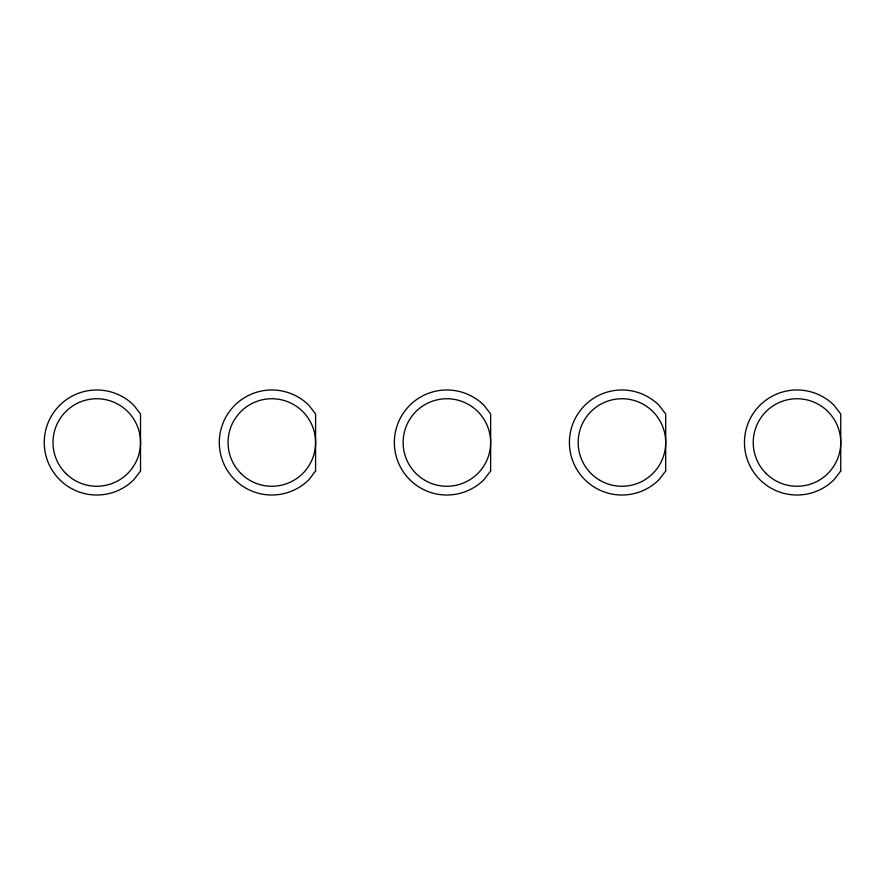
<?xml version="1.0" encoding="UTF-8"?>
<svg xmlns="http://www.w3.org/2000/svg" width="885" height="885" viewBox="0 0 885 885"><rect width="100%" height="100%" fill="white"/><g stroke="black" fill="none" stroke-linecap="round" stroke-linejoin="round"><path stroke-width="1.33" d="M140.527 470.997L133.9 479.637A52.514 52.514 0 0 1 59.627 479.637A52.514 52.514 0 0 1 59.627 405.363A52.514 52.514 0 0 1 133.9 405.363L140.527 414.003L140.527 470.997M315.58 470.997L308.953 479.637A52.514 52.514 0 0 1 234.691 479.637A52.514 52.514 0 0 1 234.691 405.363A52.514 52.514 0 0 1 308.953 405.363L315.58 414.003L315.58 470.997M490.644 470.997L484.006 479.637A52.514 52.514 0 0 1 409.744 479.637A52.514 52.514 0 0 1 409.744 405.363A52.514 52.514 0 0 1 484.006 405.363L490.644 414.003L490.644 470.997M665.697 470.997L659.071 479.637A52.514 52.514 0 0 1 584.797 479.637A52.514 52.514 0 0 1 584.797 405.363A52.514 52.514 0 0 1 659.071 405.363L665.697 414.003L665.697 470.997M840.75 470.997L834.124 479.637A52.514 52.514 0 0 1 759.85 479.637A52.514 52.514 0 0 1 759.85 405.363A52.514 52.514 0 0 1 834.124 405.363L840.75 414.003L840.75 470.997M766.045 473.442A43.763 43.763 0 0 0 839.257 453.828A43.763 43.763 0 0 0 785.659 400.23A43.763 43.763 0 0 0 766.045 473.442M600.052 480.4A43.763 43.763 0 0 0 665.697 442.5A43.763 43.763 0 0 0 600.052 404.6A43.763 43.763 0 0 0 600.052 480.4M424.999 480.4A43.763 43.763 0 0 0 490.644 442.5A43.763 43.763 0 0 0 424.999 404.6A43.763 43.763 0 0 0 424.999 480.4M240.875 473.442A43.763 43.763 0 0 0 314.098 453.828A43.763 43.763 0 0 0 260.5 400.23A43.763 43.763 0 0 0 240.875 473.442M65.822 473.442A43.763 43.763 0 0 0 139.034 453.828A43.763 43.763 0 0 0 85.436 400.23A43.763 43.763 0 0 0 65.822 473.442"/></g></svg>
